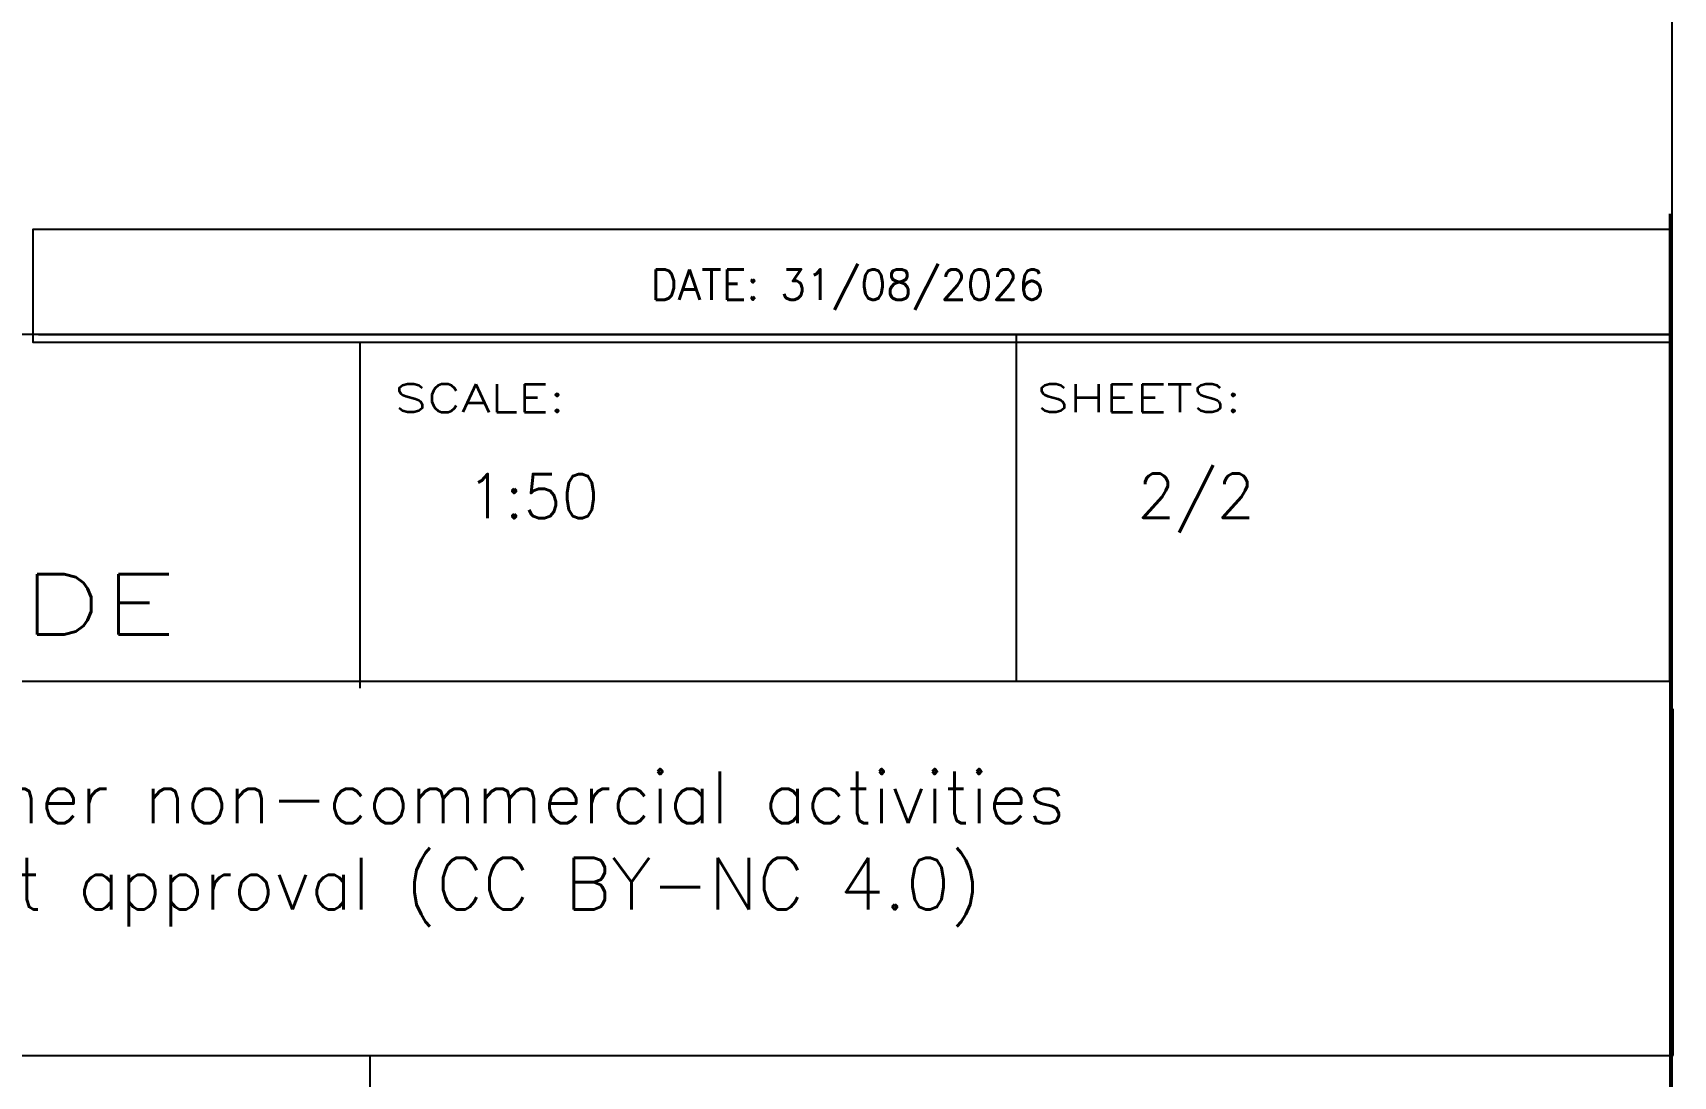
# Model space of a CAD drawing. Extents: x -333 to 85338, y -433 to 32218.
# Drawn here: x 80111 to 85008, y 2639 to 5754 of the extents above; entities that cross this region are included whole.
import ezdxf
from ezdxf.enums import TextEntityAlignment as Align

# ---------------------------------------------------------------- set-up
doc = ezdxf.new("R2010")
doc.units = 0
doc.header["$LTSCALE"] = 300
doc.layers.get('0').update_dxf_attribs({"linetype": 'CONTINUOUS'})
for name, color, linetype in [('Rev A11', 7, 'CONTINUOUS'), ('S0CO1', 1, 'CONTINUOUS'), ('S0TX2', 2, 'CONTINUOUS')]:
    doc.layers.add(name, color=color, linetype=linetype)
doc.styles.add('ROMANS', font='romans', dxfattribs={"height": 100})
doc.styles.add('Romans500', font='romans.shx', dxfattribs={"width": 0.8, "height": 500})

# ---------------------------------------------------------------- blocks, each defined once
blk = doc.blocks.new('A$C16377AD9')
at = {"layer": 'S0CO1', "color": 6}
blk.add_line((41666.7, 433.3), (41666.7, 29233.3), dxfattribs=at)
blk = doc.blocks.new('TF-2')
at = {"color": 2, "transparency": 33554687}
for p, q in [((0, 81.276), (0, 87.276)), ((-81.276, 81.276), (0, 81.276))]:
    blk.add_line(p, q, dxfattribs=at)
at = {"color": 1, "transparency": 33554687}
blk.add_line((0, 87.276), (0, 0), dxfattribs=at)
at = {"color": 4, "transparency": 33554687}
for p, q in [((0, 81.276), (-168, 81.276)), ((-65.248, 63.651), (-65.248, 80.927)), ((-32.548, 64), (-32.548, 81.276)), ((0, 64), (0, 81.276)), ((0, 64), (0, 81.276)), ((-168, 64), (0, 64)), ((0.163, 45.344), (0.163, 62.62)), ((-167.837, 45.344), (0.163, 45.344)), ((-64.761, 0), (-64.761, 45.344))]:
    blk.add_line(p, q, dxfattribs=at)
at = {"color": 1, "transparency": 33554687, "style": 'ROMANS', "width": 1.35}
for s, p in [('SCALE:', (-63.547, 77.399)), ('SHEETS:', (-31.553, 77.4))]:
    blk.add_text(s, height=1.4, dxfattribs=at).set_placement(p)
at = {"color": 4, "transparency": 33554687, "style": 'ROMANS', "width": 1.5}
for tag, p in [('PROSJ', (-118.505, 73.949)), ('DRAWING', (-117.319, 67.819))]:
    blk.add_attdef(tag, text='', height=3, dxfattribs=at).set_placement(p, align=Align.MIDDLE)
at = {"color": 4, "transparency": 33554687, "style": 'ROMANS'}
for tag, p in [('SCALE', (-56.642, 73.215)), ('SHEET', (-23.606, 73.082))]:
    blk.add_attdef(tag, text='', height=2.2, dxfattribs=at).set_placement(p, align=Align.MIDDLE)
at = {"color": 3, "transparency": 33554687, "style": 'ROMANS'}
for tag, p in [('SCALE2', (-57.398, 69.851)), ('SCALE3', (-57.356, 67.08))]:
    blk.add_attdef(tag, text='', height=1.5, dxfattribs=at).set_placement(p, align=Align.MIDDLE)

msp = doc.modelspace()

# ---------------------------------------------------------------- linework, layer by layer
at = {"layer": 'S0CO1', "transparency": 33554687}
msp.add_lwpolyline([(84998.123, 5166.851), (80110.688, 5166.851), (80110.688, 4830.102), (84998.123, 4830.102)], close=True, dxfattribs=at)

# ---------------------------------------------------------------- block references
at = {"layer": 'Rev A11'}
ref = msp.add_blockref('TF-2', (84998.123, -16.644), dxfattribs=dict(at, xscale=59.92264314209993, yscale=59.92264314209993, zscale=59.92264314209993))
ref.add_attrib('SHEET', '2/2', dxfattribs={"layer": '0', "color": 4, "transparency": 33554687, "height": 131.8298, "style": 'ROMANS'}).set_placement((83583.581, 4362.602), align=Align.MIDDLE)
ref.add_attrib('DRAWING', 'SHELL EXPANSION B.B. SIDE', dxfattribs={"layer": '0', "color": 4, "transparency": 33554687, "height": 179.76793, "style": 'ROMANS', "width": 1.5}).set_placement((77968.069, 4047.272), align=Align.MIDDLE)
ref.add_attrib('SCALE', '1:50', dxfattribs={"layer": '0', "color": 4, "transparency": 33554687, "height": 131.8298, "style": 'ROMANS'}).set_placement((81604.013, 4370.594), align=Align.MIDDLE)
at = {"layer": 'S0CO1'}
msp.add_blockref('A$C16377AD9', (43338.078, -433.333), dxfattribs=at)

# ---------------------------------------------------------------- texts
at = {"color": 1, "transparency": 33554687, "insert": (75822.493, 3548.115), "char_height": 154.246327, "width": 8650.50142, "attachment_point": 1, "style": 'ROMANS'}
msp.add_mtext('{\\Fromans|c129;O}pen use for research/teaching and other non-commercial activities\\P{\\Fromans|c129;Commercial use is not permitted without approval} ({\\Fromans|c129;CC BY-}NC{\\Fromans|c129; 4.0})', dxfattribs=at)
at = {"layer": 'S0TX2', "transparency": 33554687, "style": 'Romans500'}
msp.add_text('DATE: 31/08/2026', height=90.20062, dxfattribs=at).set_placement((82542.696, 5002.254), align=Align.MIDDLE_CENTER)

doc.saveas('drawing.dxf')
